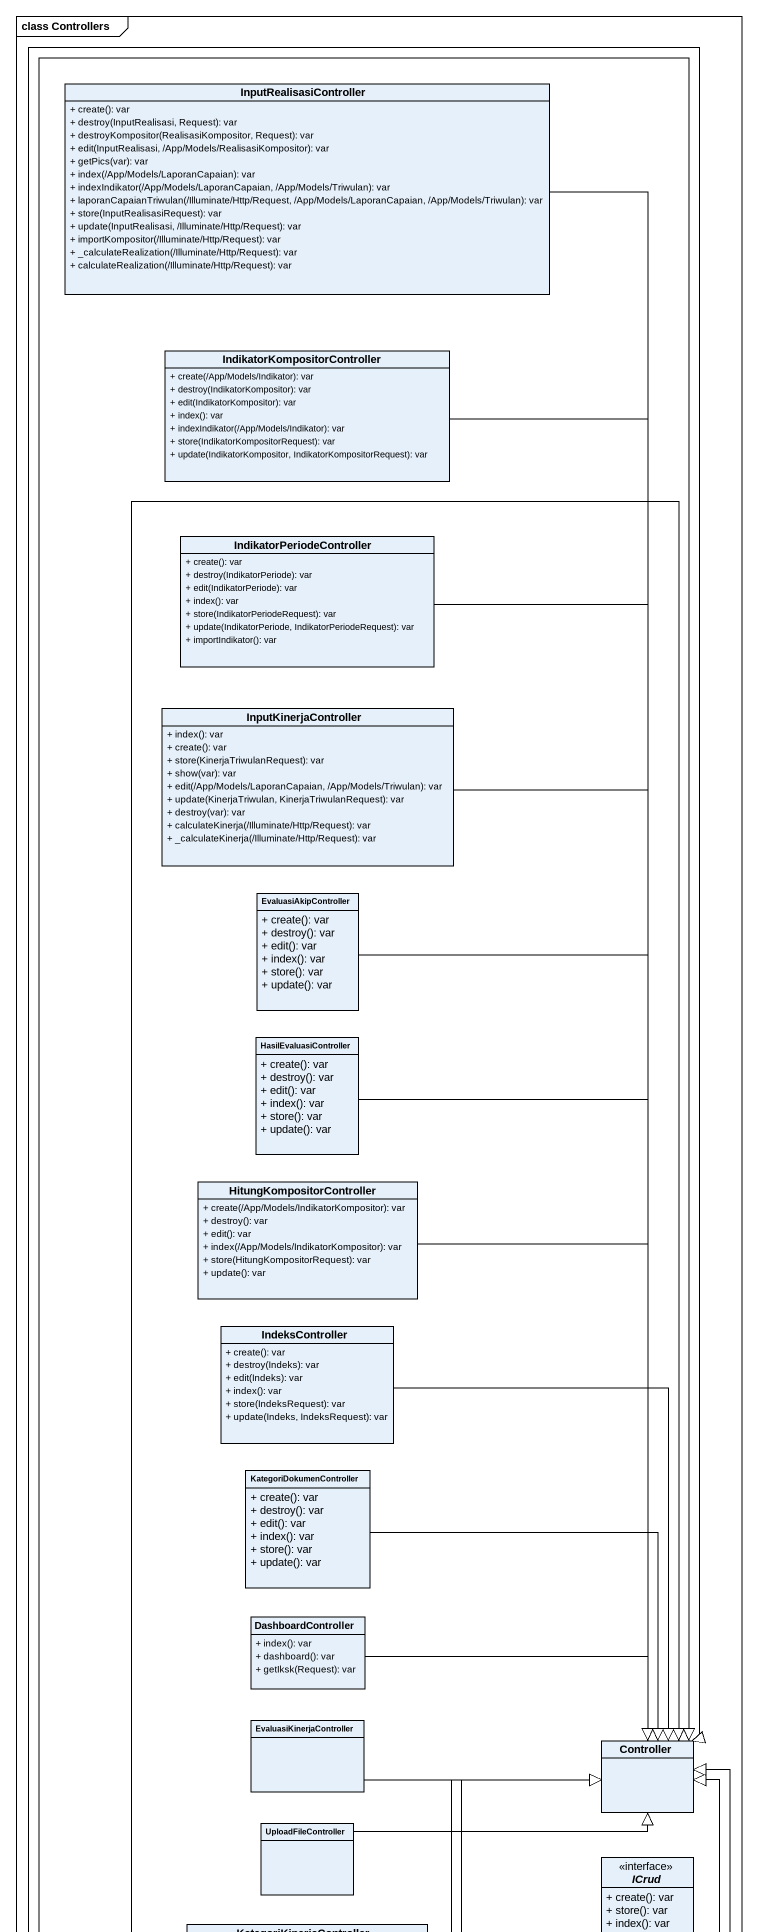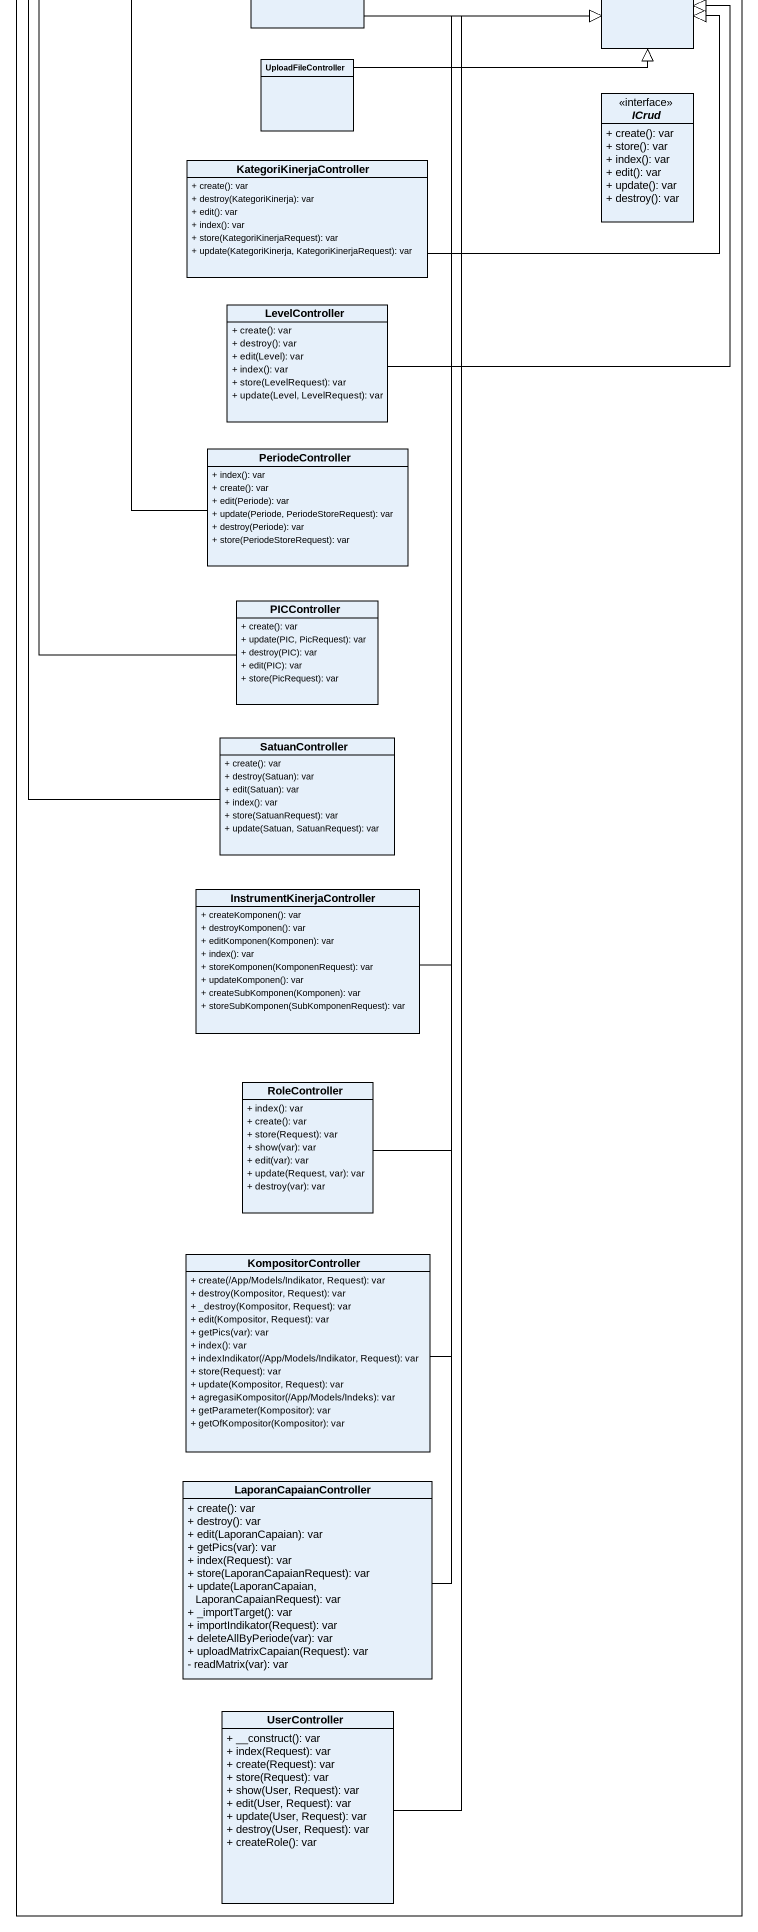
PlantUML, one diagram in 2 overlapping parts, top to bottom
@startuml
mainframe class Controllers
hide circle
hide empty members
skinparam classAttributeIconSize 0
class InputRealisasiController {
  + create(): var
  + destroy(InputRealisasi, Request): var
  + destroyKompositor(RealisasiKompositor, Request): var
  + edit(InputRealisasi, /App/Models/RealisasiKompositor): var
  + getPics(var): var
  + index(/App/Models/LaporanCapaian): var
  + indexIndikator(/App/Models/LaporanCapaian, /App/Models/Triwulan): var
  + laporanCapaianTriwulan(/Illuminate/Http/Request, /App/Models/LaporanCapaian, /App/Models/Triwulan): var
  + store(InputRealisasiRequest): var
  + update(InputRealisasi, /Illuminate/Http/Request): var
  + importKompositor(/Illuminate/Http/Request): var
  + _calculateRealization(/Illuminate/Http/Request): var
  + calculateRealization(/Illuminate/Http/Request): var
}
class "IndikatorKompositorController" as IndikatorKompositorControlle {
  + create(/App/Models/Indikator): var
  + destroy(IndikatorKompositor): var
  + edit(IndikatorKompositor): var
  + index(): var
  + indexIndikator(/App/Models/Indikator): var
  + store(IndikatorKompositorRequest): var
  + update(IndikatorKompositor, IndikatorKompositorRequest): var
}
class IndikatorPeriodeController {
  + create(): var
  + destroy(IndikatorPeriode): var
  + edit(IndikatorPeriode): var
  + index(): var
  + store(IndikatorPeriodeRequest): var
  + update(IndikatorPeriode, IndikatorPeriodeRequest): var
  + importIndikator(): var
}
class InputKinerjaController {
  + index(): var
  + create(): var
  + store(KinerjaTriwulanRequest): var
  + show(var): var
  + edit(/App/Models/LaporanCapaian, /App/Models/Triwulan): var
  + update(KinerjaTriwulan, KinerjaTriwulanRequest): var
  + destroy(var): var
  + calculateKinerja(/Illuminate/Http/Request): var
  + _calculateKinerja(/Illuminate/Http/Request): var
}
class EvaluasiAkipController {
  + create(): var
  + destroy(): var
  + edit(): var
  + index(): var
  + store(): var
  + update(): var
}
class HasilEvaluasiController {
  + create(): var
  + destroy(): var
  + edit(): var
  + index(): var
  + store(): var
  + update(): var
}
class HitungKompositorController {
  + create(/App/Models/IndikatorKompositor): var
  + destroy(): var
  + edit(): var
  + index(/App/Models/IndikatorKompositor): var
  + store(HitungKompositorRequest): var
  + update(): var
}
class IndeksController {
  + create(): var
  + destroy(Indeks): var
  + edit(Indeks): var
  + index(): var
  + store(IndeksRequest): var
  + update(Indeks, IndeksRequest): var
}
class KategoriDokumenController {
  + create(): var
  + destroy(): var
  + edit(): var
  + index(): var
  + store(): var
  + update(): var
}
class DashboardController {
  + index(): var
  + dashboard(): var
  + getIksk(Request): var
}
class EvaluasiKinerjaController
class Controller
class UploadFileController
interface ICrud {
  + create(): var
  + store(): var
  + index(): var
  + edit(): var
  + update(): var
  + destroy(): var
}
class KategoriKinerjaController {
  + create(): var
  + destroy(KategoriKinerja): var
  + edit(): var
  + index(): var
  + store(KategoriKinerjaRequest): var
  + update(KategoriKinerja, KategoriKinerjaRequest): var
}
class LevelController {
  + create(): var
  + destroy(): var
  + edit(Level): var
  + index(): var
  + store(LevelRequest): var
  + update(Level, LevelRequest): var
}
class PeriodeController {
  + index(): var
  + create(): var
  + edit(Periode): var
  + update(Periode, PeriodeStoreRequest): var
  + destroy(Periode): var
  + store(PeriodeStoreRequest): var
}
class PICController {
  + create(): var
  + update(PIC, PicRequest): var
  + destroy(PIC): var
  + edit(PIC): var
  + store(PicRequest): var
}
class SatuanController {
  + create(): var
  + destroy(Satuan): var
  + edit(Satuan): var
  + index(): var
  + store(SatuanRequest): var
  + update(Satuan, SatuanRequest): var
}
class InstrumentKinerjaController {
  + createKomponen(): var
  + destroyKomponen(): var
  + editKomponen(Komponen): var
  + index(): var
  + storeKomponen(KomponenRequest): var
  + updateKomponen(): var
  + createSubKomponen(Komponen): var
  + storeSubKomponen(SubKomponenRequest): var
}
class RoleController {
  + index(): var
  + create(): var
  + store(Request): var
  + show(var): var
  + edit(var): var
  + update(Request, var): var
  + destroy(var): var
}
class KompositorController {
  + create(/App/Models/Indikator, Request): var
  + destroy(Kompositor, Request): var
  + _destroy(Kompositor, Request): var
  + edit(Kompositor, Request): var
  + getPics(var): var
  + index(): var
  + indexIndikator(/App/Models/Indikator, Request): var
  + store(Request): var
  + update(Kompositor, Request): var
  + agregasiKompositor(/App/Models/Indeks): var
  + getParameter(Kompositor): var
  + getOfKompositor(Kompositor): var
}
class LaporanCapaianController {
  + create(): var
  + destroy(): var
  + edit(LaporanCapaian): var
  + getPics(var): var
  + index(Request): var
  + store(LaporanCapaianRequest): var
  + update(LaporanCapaian, LaporanCapaianRequest): var
  + _importTarget(): var
  + importIndikator(Request): var
  + deleteAllByPeriode(var): var
  + uploadMatrixCapaian(Request): var
  - readMatrix(var): var
}
class UserController {
  + __construct(): var
  + index(Request): var
  + create(Request): var
  + store(Request): var
  + show(User, Request): var
  + edit(User, Request): var
  + update(User, Request): var
  + destroy(User, Request): var
  + createRole(): var
}
InputRealisasiController --|> Controller
IndikatorKompositorControlle --|> Controller
IndikatorPeriodeController --|> Controller
InputKinerjaController --|> Controller
EvaluasiAkipController --|> Controller
HasilEvaluasiController --|> Controller
HitungKompositorController --|> Controller
IndeksController --|> Controller
KategoriDokumenController --|> Controller
DashboardController -right-|> Controller
EvaluasiKinerjaController -right-|> Controller
UploadFileController -right-|> Controller
KategoriKinerjaController -up-|> Controller
LevelController -up-|> Controller
PeriodeController -up-|> Controller
PICController -up-|> Controller
SatuanController -up-|> Controller
InstrumentKinerjaController -up-|> Controller
RoleController -up-|> Controller
KompositorController -up-|> Controller
LaporanCapaianController -up-|> Controller
UserController -up-|> Controller
@enduml
